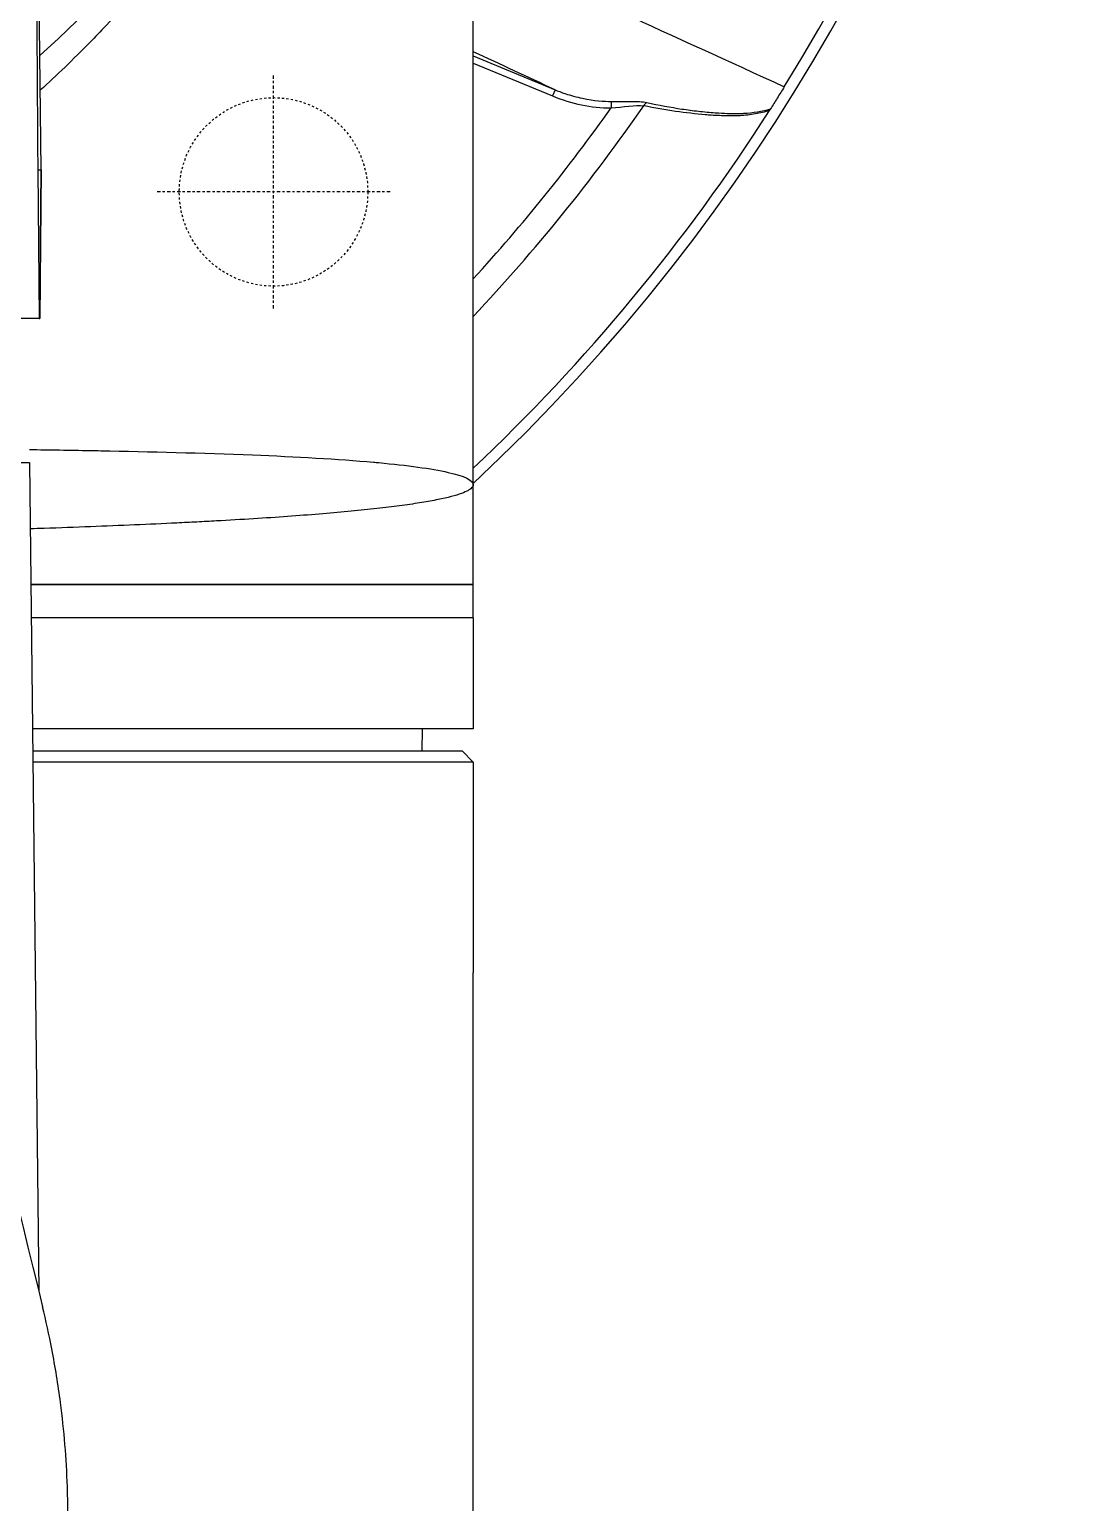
# Model space of a CAD drawing. Header units: millimetres. Extents: x 0 to 4378, y 0 to 2376.
# Drawn here: x 816.2 to 863.6, y 2057.3 to 2123.7 of the extents above; entities that cross this region are included whole.
import ezdxf

# ---------------------------------------------------------------- set-up
doc = ezdxf.new("R2010")
doc.units = ezdxf.units.MM
doc.header["$LTSCALE"] = 0.2
doc.linetypes.add('CENTER2', pattern=[1.125, 0.75, -0.125, 0.125, -0.125])
doc.linetypes.add('HIDDEN', pattern=[0.375, 0.25, -0.125])
doc.layers.add('02_Center Line', color=1, linetype='CENTER2')
doc.layers.add('03_Hidden Line', color=2, linetype='HIDDEN')

# ---------------------------------------------------------------- blocks, each defined once
blk = doc.blocks.new('A$C67cfe5fe')
for p, q in [((59, -63.2), (59, 0)), ((39.525, -49.001), (39.133, -12.415)), ((59, -43.87), (62.686, -45.397)), ((59, -44.194), (62.572, -45.674)), ((62.686, -45.397), (62.572, -45.674)), ((65.214, -45.922), (65.213, -46.213)), ((39.372, -49), (39.432, -55.7)), ((39.372, -49), (39.525, -49.001)), ((39.467, -55.7), (39.525, -49.001)), ((39.525, -49.001), (39.467, -55.7)), ((39.432, -55.7), (0.5, -55.7)), ((39.432, -55.7), (39.467, -55.7)), ((39.467, -55.7), (39.467, -55.7)), ((21.493, -62.2), (39.006, -62.2)), ((39.006, -62.2), (39.423, -99.56)), ((59, -67.7), (59, -63.2)), ((39.067, -67.7), (59, -67.7)), ((59, -67.7), (39.067, -67.7)), ((59, -69.2), (59, -67.7)), ((59, -69.2), (39.084, -69.2)), ((59, -69.2), (39.084, -69.2)), ((59, -69.2), (59, -74.2)), ((59, -74.2), (39.14, -74.2)), ((56.695, -75.2), (56.713, -74.2)), ((39.151, -75.2), (58.5, -75.2)), ((58.5, -75.2), (59, -75.7)), ((59, -75.7), (39.156, -75.7)), ((59, -75.7), (59, -85.2)), ((59, -147.577), (59, -85.2))]:
    blk.add_line(p, q)
for radius, start, end in [(86.413, 313.06048, 226.93952), (59, 311.98884, 228.01116), (85.907, 328.20478, 31.79522), (81.076, 316.69502, 325.33388), (79.927, 317.57619, 324.67687), (85.917, 313.37018, 327.36365), (81.076, 310.1024, 310.10311), (85.917, 312.98372, 312.98586), (86.413, 313.05158, 313.05161)]:
    blk.add_arc((0, 0), radius, start, end)
for centre, major_axis, ratio, start_param, end_param in [((67.821, -13.501), (3.259, 32.678), 0.454648, 3.005146, 3.185185), ((66.872, -46.246), (0.06, 0.294), 0.73863, 0.527171, 1.264754)]:
    blk.add_ellipse(centre, major_axis=major_axis, ratio=ratio, start_param=start_param, end_param=end_param)
for points, knots in [([(59, 0), (59, -4.266), (58.582, -8.31), (57.866, -12.067), (57.065, -16.277), (55.893, -20.127), (54.509, -23.591), (52.905, -27.607), (51.018, -31.104), (49.057, -34.12), (46.876, -37.472), (44.603, -40.232), (42.445, -42.51), (42.203, -42.766), (41.961, -43.017), (41.719, -43.263), (40.974, -44.023), (40.229, -44.741), (39.488, -45.42)], [0, 0, 0, 0, 0.0513847, 0.0513847, 0.0513847, 0.1089687, 0.1089687, 0.1089687, 0.1757473, 0.1757473, 0.1757473, 0.25, 0.25, 0.25, 0.2549863, 0.2549863, 0.2549863, 0.2703423, 0.2703423, 0.2703423, 0.2703423]), ([(62.686, -45.397), (62.805, -45.446), (62.965, -45.509), (63.374, -45.645), (63.659, -45.725), (64.458, -45.892), (64.898, -45.919), (65.214, -45.922)], [0, 0, 0, 0, 0.25, 0.25, 0.5, 0.5, 1, 1, 1, 1]), ([(73.015, -45.263), (72.909, -45.435), (72.803, -45.605), (72.597, -45.939), (72.497, -46.101), (72.402, -46.256)], [-0.1213984, -0.1213984, -0.1213984, -0.1213984, -0.0607472, -0.0607472, -0.0000244, -0.0000244, -0.0000244, -0.0000244]), ([(65.214, -45.922), (65.514, -45.925), (65.763, -45.916), (66.075, -45.917), (66.387, -45.918), (66.633, -45.931), (66.815, -45.97)], [0, 0, 0, 0, 0.5, 0.5, 0.5, 1, 1, 1, 1]), ([(72.352, -46.335), (72.142, -46.398), (71.927, -46.449), (71.707, -46.486), (71.596, -46.505), (71.485, -46.521), (71.372, -46.534), (71.258, -46.547), (71.115, -46.558), (71.028, -46.563), (70.987, -46.566), (70.945, -46.567), (70.901, -46.569), (70.76, -46.575), (70.607, -46.576), (70.441, -46.573), (70.224, -46.57), (69.96, -46.558), (69.726, -46.543), (69.637, -46.537), (69.547, -46.53), (69.457, -46.522), (68.598, -46.452), (67.672, -46.318), (66.683, -46.115)], [0.0000001, 0.0000001, 0.0000001, 0.0000001, 0.125, 0.125, 0.125, 0.1875, 0.1875, 0.1875, 0.25, 0.25, 0.25, 0.2795113, 0.2795113, 0.2795113, 0.375, 0.375, 0.375, 0.5, 0.5, 0.5, 0.5477601, 0.5477601, 0.5477601, 1, 1, 1, 1]), ([(66.815, -45.97), (67.365, -46.088), (67.894, -46.186), (68.401, -46.263), (68.654, -46.301), (68.903, -46.334), (69.145, -46.361), (69.27, -46.375), (69.404, -46.388), (69.537, -46.4), (69.664, -46.412), (69.789, -46.422), (69.906, -46.431), (70.3, -46.459), (70.611, -46.472), (70.948, -46.464), (71.023, -46.462), (71.099, -46.459), (71.178, -46.455), (71.611, -46.432), (72.021, -46.366), (72.402, -46.256)], [0, 0, 0, 0, 0.25, 0.25, 0.25, 0.375, 0.375, 0.375, 0.4392651, 0.4392651, 0.4392651, 0.5, 0.5, 0.5, 0.7044426, 0.7044426, 0.7044426, 0.75, 0.75, 0.75, 0.9999969, 0.9999969, 0.9999969, 0.9999969]), ([(72.402, -46.256), (72.394, -46.268), (72.387, -46.28), (72.37, -46.307), (72.361, -46.321), (72.352, -46.335)], [-0.009683736, -0.009683736, -0.009683736, -0.009683736, -0.005063892, -0.005063892, -0.000000983, -0.000000983, -0.000000983, -0.000000983]), ([(39.001, -61.611), (39.902, -61.624), (40.811, -61.639), (41.719, -61.656), (41.884, -61.659), (42.048, -61.662), (42.212, -61.666), (44.422, -61.709), (46.783, -61.765), (49.057, -61.856), (51.011, -61.935), (52.9, -62.039), (54.509, -62.182), (54.586, -62.189), (54.662, -62.196), (54.738, -62.203), (56.033, -62.324), (57.116, -62.469), (57.866, -62.641), (58.586, -62.805), (59, -62.993), (59, -63.2)], [0.7279817, 0.7279817, 0.7279817, 0.7279817, 0.7466289, 0.7466289, 0.7466289, 0.75, 0.75, 0.75, 0.8157706, 0.8157706, 0.8157706, 0.8722986, 0.8722986, 0.8722986, 0.875, 0.875, 0.875, 0.9388377, 0.9388377, 0.9388377, 1, 1, 1, 1]), ([(59, -63.2), (59, -63.206), (59, -63.212), (58.999, -63.218), (58.998, -63.224), (58.997, -63.229), (58.996, -63.235), (58.993, -63.247), (58.988, -63.259), (58.982, -63.271), (58.97, -63.295), (58.952, -63.318), (58.928, -63.342), (58.905, -63.366), (58.875, -63.39), (58.839, -63.414), (58.804, -63.438), (58.762, -63.462), (58.715, -63.486), (58.621, -63.533), (58.503, -63.581), (58.362, -63.628), (58.222, -63.675), (58.058, -63.722), (57.871, -63.768), (57.684, -63.813), (57.474, -63.858), (57.241, -63.903), (57.008, -63.947), (56.751, -63.992), (56.472, -64.035), (56.332, -64.057), (56.186, -64.079), (56.034, -64.101), (55.882, -64.122), (55.724, -64.144), (55.56, -64.165), (55.233, -64.208), (54.884, -64.25), (54.515, -64.29), (54.145, -64.331), (53.755, -64.371), (53.344, -64.41), (52.933, -64.448), (52.502, -64.486), (52.05, -64.523), (51.598, -64.56), (51.125, -64.596), (50.632, -64.632), (50.139, -64.667), (49.626, -64.702), (49.091, -64.735), (48.557, -64.769), (48.002, -64.801), (47.426, -64.833), (47.139, -64.849), (46.845, -64.864), (46.547, -64.88), (46.248, -64.895), (45.944, -64.91), (45.636, -64.925), (45.02, -64.955), (44.387, -64.984), (43.739, -65.012), (43.091, -65.04), (42.427, -65.067), (41.747, -65.093), (41.067, -65.119), (40.371, -65.144), (39.659, -65.167), (39.454, -65.174), (39.247, -65.181), (39.039, -65.188)], [-0.00006369, -0.00006369, -0.00006369, -0.00006369, 0.00029651, 0.00029651, 0.00029651, 0.00065671, 0.00065671, 0.00065671, 0.00137712, 0.00137712, 0.00137712, 0.00281792, 0.00281792, 0.00281792, 0.00425873, 0.00425873, 0.00425873, 0.00569954, 0.00569954, 0.00569954, 0.00858115, 0.00858115, 0.00858115, 0.01146277, 0.01146277, 0.01146277, 0.01434438, 0.01434438, 0.01434438, 0.017226, 0.017226, 0.017226, 0.0186668, 0.0186668, 0.0186668, 0.02010761, 0.02010761, 0.02010761, 0.02298922, 0.02298922, 0.02298922, 0.02587084, 0.02587084, 0.02587084, 0.02875245, 0.02875245, 0.02875245, 0.03163407, 0.03163407, 0.03163407, 0.03451568, 0.03451568, 0.03451568, 0.0373973, 0.0373973, 0.0373973, 0.0388381, 0.0388381, 0.0388381, 0.04027891, 0.04027891, 0.04027891, 0.04316053, 0.04316053, 0.04316053, 0.04604214, 0.04604214, 0.04604214, 0.04892569, 0.04892569, 0.04892569, 0.04975857, 0.04975857, 0.04975857, 0.04975857]), ([(-0.001, -151.972), (1.326, -151.972), (2.654, -151.908), (5.285, -151.655), (6.586, -151.465), (10.43, -150.72), (12.886, -149.991), (15.869, -148.808), (16.518, -148.53), (17.882, -147.905), (18.593, -147.554), (21.136, -146.205), (22.859, -145.109), (24.878, -143.612), (25.292, -143.292), (26.628, -142.218), (27.511, -141.442), (29.245, -139.781), (30.089, -138.893), (31.29, -137.512), (31.686, -137.034), (32.465, -136.051), (32.847, -135.544), (33.595, -134.502), (33.96, -133.966), (35.055, -132.273), (35.73, -131.098), (36.656, -129.288), (36.956, -128.663), (37.531, -127.377), (37.806, -126.717), (38.327, -125.363), (38.572, -124.668), (38.912, -123.615), (39.021, -123.258), (39.344, -122.155), (39.539, -121.406), (40.087, -119.025), (40.357, -117.384), (40.566, -115.335), (40.6, -114.933), (40.668, -113.994), (40.695, -113.457), (40.722, -112.565), (40.728, -112.238), (40.73, -111.804), (40.731, -111.741), (40.731, -111.603), (40.731, -111.531), (40.731, -111.206), (40.73, -111.011), (40.73, -110.658), (40.73, -110.562), (40.731, -110.276), (40.731, -110.13), (40.731, -109.82), (40.731, -109.668), (40.73, -109.415), (40.729, -109.315), (40.727, -109.125), (40.725, -109.043), (40.722, -108.846), (40.719, -108.74), (40.714, -108.542), (40.711, -108.452), (40.665, -107.095), (40.562, -105.831), (40.293, -103.764), (40.163, -102.959), (39.886, -101.52), (39.747, -100.885), (39.592, -100.251)], [-21.001083, -21.001083, -21.001083, -21.001083, -20.328863, -20.328863, -19.655828, -19.655828, -18.308332, -18.308332, -17.924512, -17.924512, -17.485993, -17.485993, -16.316696, -16.316696, -16.006668, -16.006668, -15.296307, -15.296307, -14.534305, -14.534305, -14.139555, -14.139555, -13.730091, -13.730091, -13.30546, -13.30546, -12.401825, -12.401825, -11.929878, -11.929878, -11.437802, -11.437802, -10.9252, -10.9252, -10.663362, -10.663362, -10.117833, -10.117833, -8.934625, -8.934625, -8.645977, -8.645977, -8.260408, -8.260408, -8.006475, -8.006475, -7.961161, -7.961161, -7.91407, -7.91407, -7.778509, -7.778509, -7.724161, -7.724161, -7.666804, -7.666804, -7.602838, -7.602838, -7.565627, -7.565627, -7.532521, -7.532521, -7.488032, -7.488032, -7.450837, -7.450837, -6.924212, -6.924212, -6.587553, -6.587553, -6.320409, -6.320409, -6.320409, -6.320409])]:
    blk.add_open_spline(points, degree=3, knots=knots)
for points in [[(39.105, -12.506), (39.202, -24.671), (39.29, -36.835), (39.372, -49)], [(59.149, -38.927), (63.309, -40.819), (67.931, -42.931), (73.015, -45.263)], [(62.686, -45.397), (61.458, -44.824), (60.229, -44.251), (59, -43.679)], [(65.213, -46.213), (65.735, -46.169), (66.329, -46.068), (66.683, -46.115)], [(31.947, -70.768), (34.732, -80.765), (37.272, -90.75), (39.592, -100.251)]]:
    blk.add_open_spline(points, degree=3)
at = {"layer": '02_Center Line'}
for p, q in [((50, -55.25), (50, -44.75)), ((55.25, -50), (44.75, -50))]:
    blk.add_line(p, q, dxfattribs=at)
at = {"layer": '03_Hidden Line'}
blk.add_circle((50, -50), 4.25, dxfattribs=at)

msp = doc.modelspace()

# ---------------------------------------------------------------- block references
msp.add_blockref('A$C67cfe5fe', (777.219, 2166.397))

doc.saveas('drawing.dxf')
